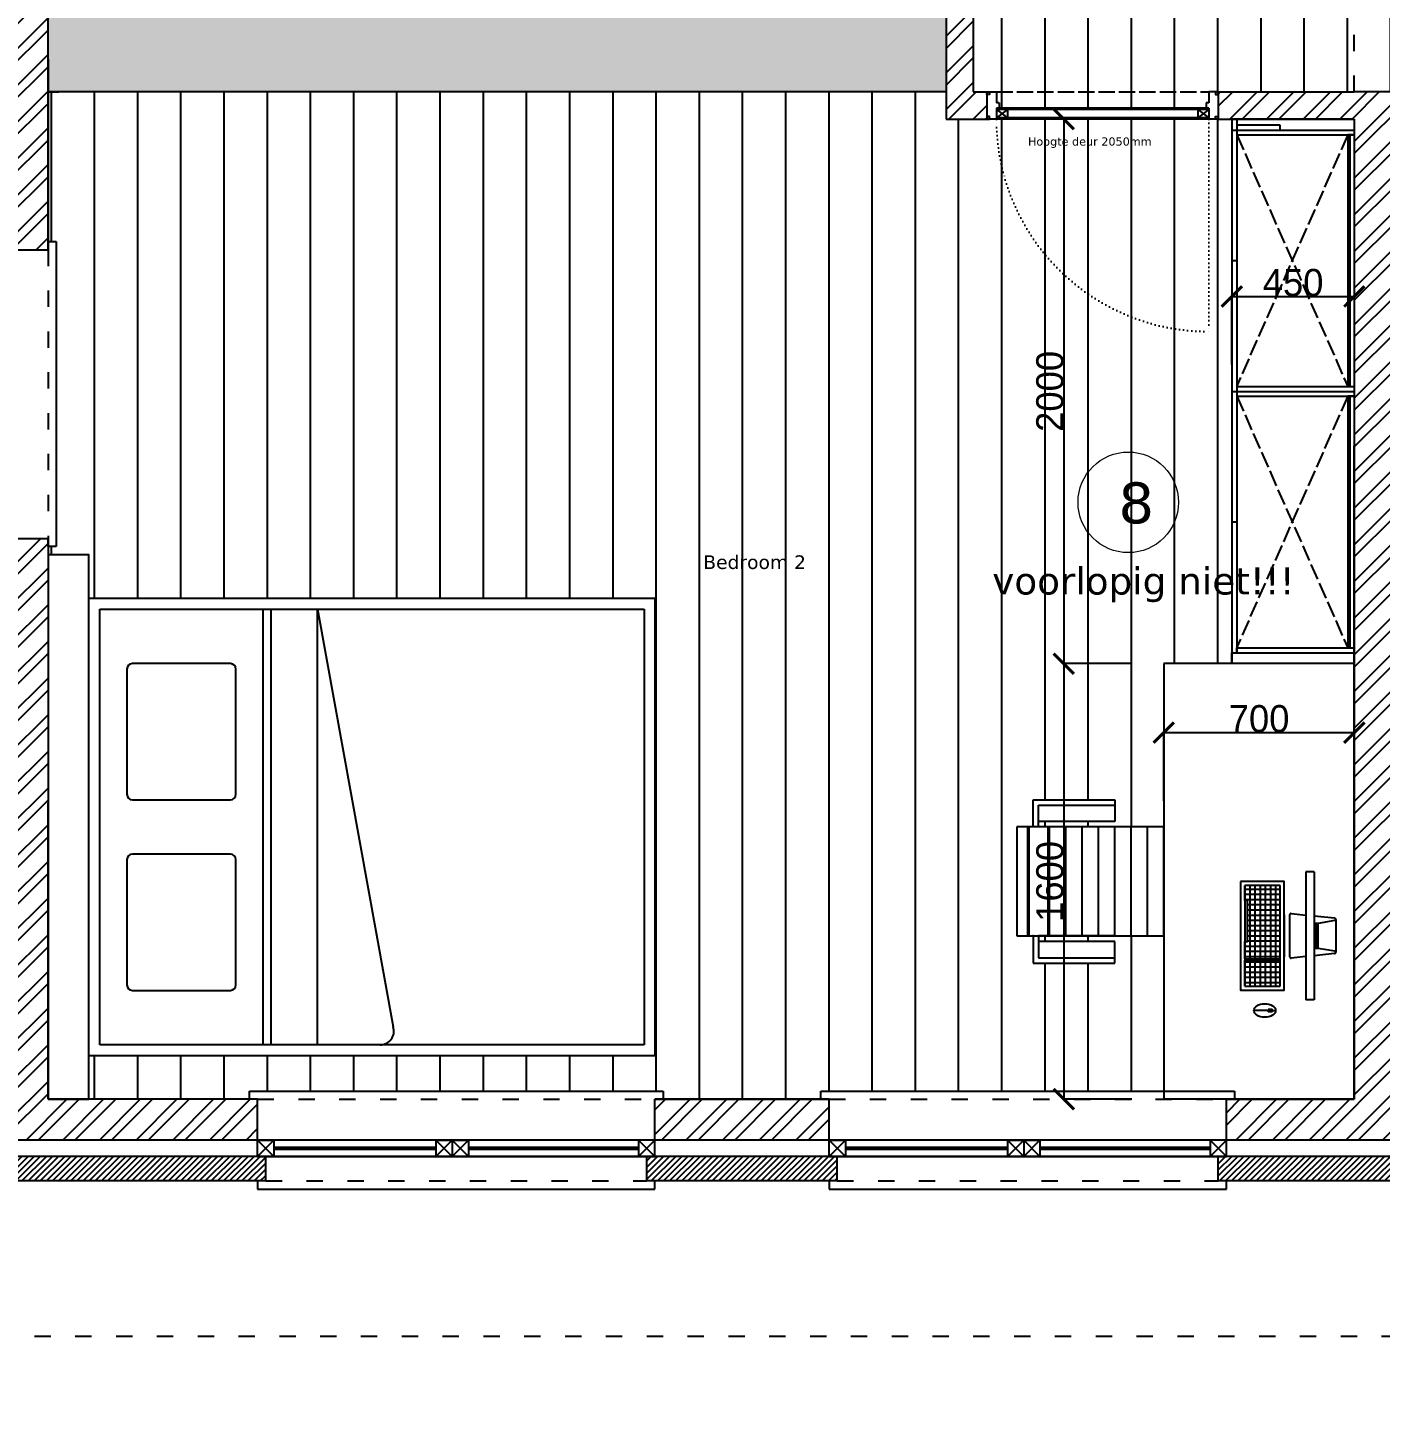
# Model space of a CAD drawing. Header units: millimetres. Extents: x -153917 to -31303, y -39726 to 31262.
# Drawn here: x -114705 to -109734, y -7904 to -2829 of the extents above; entities that cross this region are included whole.
import ezdxf

# ---------------------------------------------------------------- set-up
doc = ezdxf.new("R2010")
doc.units = ezdxf.units.MM
doc.header["$LTSCALE"] = 5
for name, pattern in [('ACAD_ISO02W100', [15, 12, -3]), ('ACAD_ISO03W100', [30, 12, -18]), ('ACAD_ISO07W100', [3, 0, -3])]:
    doc.linetypes.add(name, pattern=pattern)
for name, color, linetype in [('Bemating', 1, 'Continuous'), ('Deuren', 8, 'Continuous'), ('invulling meubel', 254, 'Continuous'), ('invulling muren', 252, 'Continuous'), ('Meubel', 8, 'Continuous'), ('Meubels', 8, 'Continuous'), ('muren', 7, 'Continuous'), ('ramen', 8, 'Continuous'), ('Tekst', 7, 'Continuous')]:
    doc.layers.add(name, color=color, linetype=linetype)
doc.layers.add('Nummering schrijnwerkerij', color=80, linetype='Continuous', lineweight=0)
doc.layers.add('verre', color=4, linetype='Continuous', lineweight=0)
doc.layers.add('parket', color=7, linetype='Continuous', true_color=0xe6d6b7)
doc.styles.add('Arial', font='txt.shx')
doc.styles.add('Geneva', font='')
doc.styles.get('Geneva').set_extended_font_data('Geneva')
doc.dimstyles.new('ISO-25', dxfattribs={"dimtxt": 100, "dimasz": 25, "dimexe": 1.25, "dimexo": 0.625, "dimtad": 1, "dimtxsty": 'Standard', "dimblk": 'ARCHTICK', "dimcen": 2.5, "dimse1": 1, "dimse2": 1, "dimadec": 0, "dimazin": 0, "dimtfac": 1, "dimtmove": 0, "dimatfit": 3, "dimfxl": 1, "dimarcsym": 0})
pattern_1 = [(0, (-20296.243, 29.459), (0, 19.05), []), (90, (-20296.243, 29.459), (-19.05, 1e-15), [])]

# ---------------------------------------------------------------- blocks, each defined once
blk = doc.blocks.new('_ArchTick')
at = {"color": 0, "linetype": 'ByBlock', "const_width": 0.15}
blk.add_lwpolyline([(-0.5, -0.5), (0.5, 0.5)], dxfattribs=at)
blk = doc.blocks.new('*D383')
at = {"layer": 'Bemating', "color": 0, "lineweight": -2, "transparency": 16777216}
for p, q in [((-114929.6, -10738.3), (-114929.6, -10989.5)), ((-97729.6, -10738.3), (-97729.6, -10989.5)), ((-114929.6, -10988.3), (-97729.6, -10988.3))]:
    blk.add_line(p, q, dxfattribs=at)
at = {"layer": 'Defpoints', "color": 0, "transparency": 16777216}
for p in [(-114929.6, 501.3), (-97729.6, -2778.7), (-97729.6, -10988.3)]:
    blk.add_point(p, dxfattribs=at)
at = {"layer": 'Bemating', "color": 0, "lineweight": -2, "transparency": 16777216, "xscale": 75, "yscale": 75, "zscale": 75, "rotation": 180}
blk.add_blockref('_ArchTick', (-114929.6, -10988.3), dxfattribs=at)
at = {"layer": 'Bemating', "color": 0, "lineweight": -2, "transparency": 16777216, "xscale": 75, "yscale": 75, "zscale": 75}
blk.add_blockref('_ArchTick', (-97729.6, -10988.3), dxfattribs=at)
at = {"layer": 'Bemating', "color": 0, "transparency": 16777216, "insert": (-106329.6, -10937.6), "char_height": 100, "attachment_point": 5, "style": 'Geneva'}
blk.add_mtext('17200', dxfattribs=at)
blk = doc.blocks.new('*D376')
at = {"layer": 'Bemating', "color": 0, "lineweight": -2, "transparency": 16777216}
for p, q in [((-114929.6, -10531), (-114929.6, -10782.3)), ((-108829.6, -10531), (-108829.6, -10782.3)), ((-114929.6, -10781), (-108829.6, -10781))]:
    blk.add_line(p, q, dxfattribs=at)
at = {"layer": 'Defpoints', "color": 0, "transparency": 16777216}
for p in [(-114929.6, -7064.7), (-108829.6, -7064.7), (-108829.6, -10781)]:
    blk.add_point(p, dxfattribs=at)
at = {"layer": 'Bemating', "color": 0, "lineweight": -2, "transparency": 16777216, "xscale": 75, "yscale": 75, "zscale": 75, "rotation": 180}
blk.add_blockref('_ArchTick', (-114929.6, -10781), dxfattribs=at)
at = {"layer": 'Bemating', "color": 0, "lineweight": -2, "transparency": 16777216, "xscale": 75, "yscale": 75, "zscale": 75}
blk.add_blockref('_ArchTick', (-108829.6, -10781), dxfattribs=at)
at = {"layer": 'Bemating', "color": 0, "transparency": 16777216, "insert": (-111879.6, -10730.4), "char_height": 100, "attachment_point": 5, "style": 'Geneva'}
blk.add_mtext('6100', dxfattribs=at)
blk = doc.blocks.new('*D387')
at = {"layer": 'Bemating', "color": 0, "lineweight": -2, "transparency": 16777216}
for p, q in [((-116032.7, -7064.7), (-116283.9, -7064.7)), ((-116282.7, -7064.7), (-116282.7, -9864.7)), ((-116032.7, -9864.7), (-116283.9, -9864.7))]:
    blk.add_line(p, q, dxfattribs=at)
at = {"layer": 'Defpoints', "color": 0, "transparency": 16777216}
for p in [(-114929.6, -7064.7), (-116282.7, -9864.7), (-103129.6, -9864.7)]:
    blk.add_point(p, dxfattribs=at)
at = {"layer": 'Bemating', "color": 0, "lineweight": -2, "transparency": 16777216, "xscale": 75, "yscale": 75, "zscale": 75}
for p, rotation in [((-116282.7, -7064.7), 90), ((-116282.7, -9864.7), 270)]:
    blk.add_blockref('_ArchTick', p, dxfattribs=dict(at, rotation=rotation))
at = {"layer": 'Bemating', "color": 0, "transparency": 16777216, "insert": (-116333.3, -8464.7), "char_height": 100, "attachment_point": 5, "rotation": 90, "style": 'Geneva'}
blk.add_mtext('2800', dxfattribs=at)
blk = doc.blocks.new('*D399')
at = {"layer": 'Bemating', "color": 0, "lineweight": -2, "transparency": 16777216}
for p, q in [((-114929.6, -10312.6), (-114929.6, -10563.8)), ((-113829.6, -10312.6), (-113829.6, -10563.8)), ((-114929.6, -10562.6), (-113829.6, -10562.6))]:
    blk.add_line(p, q, dxfattribs=at)
at = {"layer": 'Defpoints', "color": 0, "transparency": 16777216}
for p in [(-114929.6, -7064.7), (-113829.6, -7064.7), (-113829.6, -10562.6)]:
    blk.add_point(p, dxfattribs=at)
at = {"layer": 'Bemating', "color": 0, "lineweight": -2, "transparency": 16777216, "xscale": 75, "yscale": 75, "zscale": 75, "rotation": 180}
blk.add_blockref('_ArchTick', (-114929.6, -10562.6), dxfattribs=at)
at = {"layer": 'Bemating', "color": 0, "lineweight": -2, "transparency": 16777216, "xscale": 75, "yscale": 75, "zscale": 75}
blk.add_blockref('_ArchTick', (-113829.6, -10562.6), dxfattribs=at)
at = {"layer": 'Bemating', "color": 0, "transparency": 16777216, "insert": (-114379.6, -10511.9), "char_height": 100, "attachment_point": 5, "style": 'Geneva'}
blk.add_mtext('1100', dxfattribs=at)
blk = doc.blocks.new('*D400')
at = {"layer": 'Bemating', "color": 0, "lineweight": -2, "transparency": 16777216}
for p, q in [((-113829.6, -10312.6), (-113829.6, -10563.8)), ((-112429.6, -10312.6), (-112429.6, -10563.8)), ((-113829.6, -10562.6), (-112429.6, -10562.6))]:
    blk.add_line(p, q, dxfattribs=at)
at = {"layer": 'Defpoints', "color": 0, "transparency": 16777216}
for p in [(-113829.6, -7064.7), (-112429.6, -7064.7), (-112429.6, -10562.6)]:
    blk.add_point(p, dxfattribs=at)
at = {"layer": 'Bemating', "color": 0, "lineweight": -2, "transparency": 16777216, "xscale": 75, "yscale": 75, "zscale": 75, "rotation": 180}
blk.add_blockref('_ArchTick', (-113829.6, -10562.6), dxfattribs=at)
at = {"layer": 'Bemating', "color": 0, "lineweight": -2, "transparency": 16777216, "xscale": 75, "yscale": 75, "zscale": 75}
blk.add_blockref('_ArchTick', (-112429.6, -10562.6), dxfattribs=at)
at = {"layer": 'Bemating', "color": 0, "transparency": 16777216, "insert": (-113129.6, -10511.9), "char_height": 100, "attachment_point": 5, "style": 'Geneva'}
blk.add_mtext('1400', dxfattribs=at)
blk = doc.blocks.new('*D401')
at = {"layer": 'Bemating', "color": 0, "lineweight": -2, "transparency": 16777216}
for p, q in [((-112429.6, -10312.6), (-112429.6, -10563.8)), ((-111729.6, -10312.6), (-111729.6, -10563.8)), ((-112429.6, -10562.6), (-111729.6, -10562.6))]:
    blk.add_line(p, q, dxfattribs=at)
at = {"layer": 'Defpoints', "color": 0, "transparency": 16777216}
for p in [(-112429.6, -7064.7), (-111729.6, -7064.7), (-111729.6, -10562.6)]:
    blk.add_point(p, dxfattribs=at)
at = {"layer": 'Bemating', "color": 0, "lineweight": -2, "transparency": 16777216, "xscale": 75, "yscale": 75, "zscale": 75, "rotation": 180}
blk.add_blockref('_ArchTick', (-112429.6, -10562.6), dxfattribs=at)
at = {"layer": 'Bemating', "color": 0, "lineweight": -2, "transparency": 16777216, "xscale": 75, "yscale": 75, "zscale": 75}
blk.add_blockref('_ArchTick', (-111729.6, -10562.6), dxfattribs=at)
at = {"layer": 'Bemating', "color": 0, "transparency": 16777216, "insert": (-112079.6, -10511.9), "char_height": 100, "attachment_point": 5, "style": 'Geneva'}
blk.add_mtext('700', dxfattribs=at)
blk = doc.blocks.new('*D389')
at = {"layer": 'Bemating', "color": 0, "lineweight": -2, "transparency": 16777216}
for p, q in [((-111729.6, -10312.6), (-111729.6, -10563.8)), ((-110329.6, -10312.6), (-110329.6, -10563.8)), ((-111729.6, -10562.6), (-110329.6, -10562.6))]:
    blk.add_line(p, q, dxfattribs=at)
at = {"layer": 'Defpoints', "color": 0, "transparency": 16777216}
for p in [(-111729.6, -7064.7), (-110329.6, -7064.7), (-110329.6, -10562.6)]:
    blk.add_point(p, dxfattribs=at)
at = {"layer": 'Bemating', "color": 0, "lineweight": -2, "transparency": 16777216, "xscale": 75, "yscale": 75, "zscale": 75, "rotation": 180}
blk.add_blockref('_ArchTick', (-111729.6, -10562.6), dxfattribs=at)
at = {"layer": 'Bemating', "color": 0, "lineweight": -2, "transparency": 16777216, "xscale": 75, "yscale": 75, "zscale": 75}
blk.add_blockref('_ArchTick', (-110329.6, -10562.6), dxfattribs=at)
at = {"layer": 'Bemating', "color": 0, "transparency": 16777216, "insert": (-111029.6, -10511.9), "char_height": 100, "attachment_point": 5, "style": 'Geneva'}
blk.add_mtext('1400', dxfattribs=at)
blk = doc.blocks.new('*D390')
at = {"layer": 'Bemating', "color": 0, "lineweight": -2, "transparency": 16777216}
for p, q in [((-110329.6, -10312.6), (-110329.6, -10563.8)), ((-108829.6, -10312.6), (-108829.6, -10563.8)), ((-110329.6, -10562.6), (-108829.6, -10562.6))]:
    blk.add_line(p, q, dxfattribs=at)
at = {"layer": 'Defpoints', "color": 0, "transparency": 16777216}
for p in [(-110329.6, -7064.7), (-108829.6, -7064.7), (-108829.6, -10562.6)]:
    blk.add_point(p, dxfattribs=at)
at = {"layer": 'Bemating', "color": 0, "lineweight": -2, "transparency": 16777216, "xscale": 75, "yscale": 75, "zscale": 75, "rotation": 180}
blk.add_blockref('_ArchTick', (-110329.6, -10562.6), dxfattribs=at)
at = {"layer": 'Bemating', "color": 0, "lineweight": -2, "transparency": 16777216, "xscale": 75, "yscale": 75, "zscale": 75}
blk.add_blockref('_ArchTick', (-108829.6, -10562.6), dxfattribs=at)
at = {"layer": 'Bemating', "color": 0, "transparency": 16777216, "insert": (-109579.6, -10511.9), "char_height": 100, "attachment_point": 5, "style": 'Geneva'}
blk.add_mtext('1500', dxfattribs=at)
blk = doc.blocks.new('*D379')
at = {"layer": 'Bemating', "color": 0, "lineweight": -2, "transparency": 16777216}
for p, q in [((-115797.4, -7064.7), (-116048.7, -7064.7)), ((-116047.4, -7064.7), (-116047.4, -7764.7)), ((-115797.4, -7764.7), (-116048.7, -7764.7))]:
    blk.add_line(p, q, dxfattribs=at)
at = {"layer": 'Defpoints', "color": 0, "transparency": 16777216}
for p in [(-114929.6, -7064.7), (-116047.4, -7764.7), (-108829.6, -7764.7)]:
    blk.add_point(p, dxfattribs=at)
at = {"layer": 'Bemating', "color": 0, "lineweight": -2, "transparency": 16777216, "xscale": 75, "yscale": 75, "zscale": 75}
for p, rotation in [((-116047.4, -7064.7), 90), ((-116047.4, -7764.7), 270)]:
    blk.add_blockref('_ArchTick', p, dxfattribs=dict(at, rotation=rotation))
at = {"layer": 'Bemating', "color": 0, "transparency": 16777216, "insert": (-116098.1, -7414.7), "char_height": 100, "attachment_point": 5, "rotation": 90, "style": 'Geneva'}
blk.add_mtext('700', dxfattribs=at)
blk = doc.blocks.new('*D409')
at = {"layer": 'Bemating', "color": 0, "lineweight": -2, "transparency": 16777216}
for p, q in [((-115797.4, -7764.7), (-116048.7, -7764.7)), ((-116047.4, -7764.7), (-116047.4, -9164.7)), ((-115797.4, -9164.7), (-116048.7, -9164.7))]:
    blk.add_line(p, q, dxfattribs=at)
at = {"layer": 'Defpoints', "color": 0, "transparency": 16777216}
for p in [(-108829.6, -7764.7), (-116047.4, -9164.7), (-108829.6, -9164.7)]:
    blk.add_point(p, dxfattribs=at)
at = {"layer": 'Bemating', "color": 0, "lineweight": -2, "transparency": 16777216, "xscale": 75, "yscale": 75, "zscale": 75}
for p, rotation in [((-116047.4, -7764.7), 90), ((-116047.4, -9164.7), 270)]:
    blk.add_blockref('_ArchTick', p, dxfattribs=dict(at, rotation=rotation))
at = {"layer": 'Bemating', "color": 0, "transparency": 16777216, "insert": (-116098.1, -8464.7), "char_height": 100, "attachment_point": 5, "rotation": 90, "style": 'Geneva'}
blk.add_mtext('1400', dxfattribs=at)
blk = doc.blocks.new('bbureaustoel1')
at = {"layer": 'Meubels'}
for p, q in [((-400, 540), (-400, 0)), ((0, 540), (-400, 540)), ((0, 0), (0, 540)), ((-500, 480), (-500, 180)), ((-400, 480), (-500, 480)), ((-400, 460), (-480, 460)), ((-480, 460), (-480, 180)), ((-420, 180), (-420, 460)), ((-400, 500), (0, 500)), ((-400, 495), (0, 495)), ((-400, 180), (-400, 460)), ((0, 180), (0, 480)), ((0, 480), (100, 480)), ((0, 460), (80, 460)), ((20, 180), (20, 460)), ((80, 460), (80, 180)), ((100, 480), (100, 180)), ((-400, 425), (0, 425)), ((-400, 420), (0, 420)), ((-400, 360), (0, 360)), ((-400, 300), (0, 300)), ((-400, 240), (0, 240)), ((-500, 180), (-420, 180)), ((-400, 180), (0, 180)), ((100, 180), (20, 180)), ((-400, 120), (0, 120)), ((-400, 60), (0, 60)), ((-400, 0), (0, 0))]:
    blk.add_line(p, q, dxfattribs=at)
for p in [(-400, 480), (-400, 420), (-400, 360), (-400, 300), (-400, 240), (-400, 180), (-400, 120), (-400, 60), (-400, 0)]:
    blk.add_point(p, dxfattribs=at)
blk = doc.blocks.new('bureaustoel')
at = {"layer": 'Meubels'}
blk.add_blockref('bbureaustoel1', (200, -540), dxfattribs=at)
blk = doc.blocks.new('computer bovenaanzicht')
at = {"layer": 'Meubel'}
h = blk.add_hatch(dxfattribs=at)
h.set_pattern_fill('NET', color=256, scale=6, style=0)
h.set_pattern_definition(pattern_1)
h.paths.add_polyline_path([(20.6, 25), (20.6, 15), (85, 15), (85, 145), (-185, 145), (-185, 15), (-129.4, 15), (-129.4, 25)])
h = blk.add_hatch(dxfattribs=at)
h.set_pattern_fill('NET', color=256, scale=6, style=0)
h.set_pattern_definition(pattern_1)
h.paths.add_polyline_path([(185, 145), (90, 145), (90, 15), (185, 15)])
for p, q in [((-73.2, 270), (-65.5, 345.3)), ((-60.5, 349.8), (60.5, 349.8)), ((-55.7, 346.3), (-45, 285)), ((45, 285), (55.7, 346.3)), ((65.5, 345.3), (73.2, 270)), ((-235, 270), (235, 270)), ((-235, 270), (-235, 240)), ((-45, 277.5), (45, 277.5)), ((235, 270), (235, 240)), ((-235, 240), (235, 240)), ((-81.9, 185.5), (-76.3, 240)), ((76.3, 240), (81.9, 185.5)), ((-77, 180), (77, 180)), ((-77, 160), (77, 160)), ((185, 145), (-185, 145)), ((-185, 145), (-185, 15)), ((85, 15), (85, 145)), ((90, 15), (90, 145)), ((185, 15), (185, 145)), ((274.4, 116), (274.4, 128.5)), ((274.4, 101), (274.4, 48.5)), ((-185, 15), (185, 15))]:
    blk.add_line(p, q, dxfattribs=at)
for points in [[(-45, 270), (45, 270), (45, 285), (-45, 285)], [(-200, 0), (200, 0), (200, 160), (-200, 160)], [(270.9, 101), (277.9, 101), (277.9, 116), (270.9, 116)], [(271.9, 102), (276.9, 102), (276.9, 115), (271.9, 115)], [(-129.4, 15), (20.6, 15), (20.6, 25), (-129.4, 25)]]:
    blk.add_lwpolyline(points, close=True, dxfattribs=at)
for centre, start, end in [((-60.5, 344.8), 17.1027, 174.1226), ((60.5, 344.8), 5.8774, 162.8973), ((-77, 185), 174.1226, 270), ((77, 185), 270, 5.8774)]:
    blk.add_arc(centre, 5, start, end, dxfattribs=at)
blk.add_ellipse((274.4, 88.5), major_axis=(0, 40), ratio=0.625, dxfattribs=at)
blk = doc.blocks.new('*D596')
at = {"layer": 'Bemating', "color": 0, "lineweight": -2, "transparency": 16777216}
for p, q in [((-110647.2, -3164.7), (-110898.4, -3164.7)), ((-110897.2, -3164.7), (-110897.2, -5164.7)), ((-110647.2, -5164.7), (-110898.4, -5164.7))]:
    blk.add_line(p, q, dxfattribs=at)
at = {"layer": 'Defpoints', "color": 0, "transparency": 16777216}
for p in [(-110279.6, -3164.7), (-110897.2, -5164.7), (-110279.6, -5164.7)]:
    blk.add_point(p, dxfattribs=at)
at = {"layer": 'Bemating', "color": 0, "lineweight": -2, "transparency": 16777216, "xscale": 75, "yscale": 75, "zscale": 75}
for p, rotation in [((-110897.2, -3164.7), 90), ((-110897.2, -5164.7), 270)]:
    blk.add_blockref('_ArchTick', p, dxfattribs=dict(at, rotation=rotation))
at = {"layer": 'Bemating', "color": 0, "transparency": 16777216, "insert": (-110947.8, -4164.7), "char_height": 100, "attachment_point": 5, "rotation": 90, "style": 'Geneva'}
blk.add_mtext('2000', dxfattribs=at)
blk = doc.blocks.new('*D597')
at = {"layer": 'Bemating', "color": 0, "lineweight": -2, "transparency": 16777216}
for p, q in [((-110647.2, -5164.7), (-110898.4, -5164.7)), ((-110897.2, -5164.7), (-110897.2, -6764.7)), ((-110647.2, -6764.7), (-110898.4, -6764.7))]:
    blk.add_line(p, q, dxfattribs=at)
at = {"layer": 'Defpoints', "color": 0, "transparency": 16777216}
for p in [(-110279.6, -5164.7), (-110897.2, -6764.7), (-109829.6, -6764.7)]:
    blk.add_point(p, dxfattribs=at)
at = {"layer": 'Bemating', "color": 0, "lineweight": -2, "transparency": 16777216, "xscale": 75, "yscale": 75, "zscale": 75}
for p, rotation in [((-110897.2, -5164.7), 90), ((-110897.2, -6764.7), 270)]:
    blk.add_blockref('_ArchTick', p, dxfattribs=dict(at, rotation=rotation))
at = {"layer": 'Bemating', "color": 0, "transparency": 16777216, "insert": (-110947.8, -5964.7), "char_height": 100, "attachment_point": 5, "rotation": 90, "style": 'Geneva'}
blk.add_mtext('1600', dxfattribs=at)
blk = doc.blocks.new('*D598')
at = {"layer": 'Bemating', "color": 0, "lineweight": -2, "transparency": 16777216}
for p, q in [((-110529.6, -5668.2), (-110529.6, -5417)), ((-110529.6, -5418.2), (-109829.6, -5418.2)), ((-109829.6, -5668.2), (-109829.6, -5417))]:
    blk.add_line(p, q, dxfattribs=at)
at = {"layer": 'Defpoints', "color": 0, "transparency": 16777216}
for p in [(-109829.6, -5418.2), (-110529.6, -6764.7), (-109829.6, -6764.7)]:
    blk.add_point(p, dxfattribs=at)
at = {"layer": 'Bemating', "color": 0, "lineweight": -2, "transparency": 16777216, "xscale": 75, "yscale": 75, "zscale": 75, "rotation": 180}
blk.add_blockref('_ArchTick', (-110529.6, -5418.2), dxfattribs=at)
at = {"layer": 'Bemating', "color": 0, "lineweight": -2, "transparency": 16777216, "xscale": 75, "yscale": 75, "zscale": 75}
blk.add_blockref('_ArchTick', (-109829.6, -5418.2), dxfattribs=at)
at = {"layer": 'Bemating', "color": 0, "transparency": 16777216, "insert": (-110179.6, -5367.6), "char_height": 100, "attachment_point": 5, "style": 'Geneva'}
blk.add_mtext('700', dxfattribs=at)
blk = doc.blocks.new('*D599')
at = {"layer": 'Bemating', "color": 0, "lineweight": -2, "transparency": 16777216}
for p, q in [((-110279.6, -4066.2), (-110279.6, -3815)), ((-110279.6, -3816.2), (-109829.6, -3816.2)), ((-109829.6, -4066.2), (-109829.6, -3815))]:
    blk.add_line(p, q, dxfattribs=at)
at = {"layer": 'Defpoints', "color": 0, "transparency": 16777216}
for p in [(-109829.6, -3816.2), (-110279.6, -4164.7), (-109829.6, -4164.7)]:
    blk.add_point(p, dxfattribs=at)
at = {"layer": 'Bemating', "color": 0, "lineweight": -2, "transparency": 16777216, "xscale": 75, "yscale": 75, "zscale": 75, "rotation": 180}
blk.add_blockref('_ArchTick', (-110279.6, -3816.2), dxfattribs=at)
at = {"layer": 'Bemating', "color": 0, "lineweight": -2, "transparency": 16777216, "xscale": 75, "yscale": 75, "zscale": 75}
blk.add_blockref('_ArchTick', (-109829.6, -3816.2), dxfattribs=at)
at = {"layer": 'Bemating', "color": 0, "transparency": 16777216, "insert": (-110054.6, -3765.6), "char_height": 100, "attachment_point": 5, "style": 'Geneva'}
blk.add_mtext('450', dxfattribs=at)

msp = doc.modelspace()

# ---------------------------------------------------------------- hatches: boundary and pattern name
at = {"layer": 'invulling meubel', "transparency": 33554470}
h = msp.add_hatch(color=2, dxfattribs=at)
h.dxf.hatch_style = 1
h.paths.add_polyline_path([(-111329.643, -1764.685), (-114629.643, -1764.685), (-114629.643, -2364.685), (-111329.643, -2364.685)])
h.paths.add_polyline_path([(-111329.643, -2464.685), (-114629.643, -2464.685), (-114629.643, -3064.685), (-114589.643, -3064.685), (-111329.643, -3064.685)])
at = {"layer": 'invulling muren'}
h = msp.add_hatch(dxfattribs=at)
h.set_pattern_fill('ANSI31', color=256, scale=5)
h.set_pattern_definition([(45, (1e-10, -23136.502), (-11.2253202, 11.2253202), [])])
h.paths.add_polyline_path([(-103539.643, 4172.815), (-103629.643, 4172.815), (-103629.643, 1935.315), (-104419.643, 1935.315), (-104419.643, 1845.315), (-104389.643, 1845.315), (-103539.643, 1845.315)])
h.paths.add_polyline_path([(-105819.643, 1845.315), (-105819.643, 1935.315), (-105849.643, 1935.315), (-107319.643, 1935.315), (-107319.643, 1845.315), (-107289.643, 1845.315)])
h.paths.add_polyline_path([(-108719.643, 1845.315), (-108719.643, 1935.315), (-108749.643, 1935.315), (-111529.643, 1935.315), (-111529.643, 1845.315)])
h.paths.add_polyline_path([(-114929.643, 1935.315), (-114929.643, 651.315), (-114929.643, 501.315), (-114929.643, -464.685), (-114839.643, -464.685), (-114839.643, -434.685), (-114839.643, 651.315), (-114839.643, 1845.315), (-112929.643, 1845.315), (-112929.643, 1935.315), (-112959.643, 1935.315)])
h.paths.add_polyline_path([(-114839.643, -1464.685), (-114929.643, -1464.685), (-114929.643, -3674.685), (-114839.643, -3674.685), (-114839.643, -3644.685)])
h.paths.add_polyline_path([(-114929.643, -7064.685), (-113829.643, -7064.685), (-113829.643, -6974.685), (-113859.643, -6974.685), (-114839.643, -6974.685), (-114839.643, -4674.685), (-114929.643, -4674.685)])
h.paths.add_polyline_path([(-112429.643, -6974.685), (-112429.643, -7064.685), (-112399.643, -7064.685), (-111729.643, -7064.685), (-111729.643, -6974.685)])
h.paths.add_polyline_path([(-108829.643, -7764.685), (-108739.643, -7764.685), (-108739.643, -7734.685), (-108739.643, -6974.685), (-110329.643, -6974.685), (-110329.643, -7064.685), (-108829.643, -7064.685)])
h.paths.add_polyline_path([(-108739.643, -9774.685), (-108739.643, -9164.685), (-108829.643, -9164.685), (-108829.643, -9194.685), (-108829.643, -9864.685), (-108029.643, -9864.685), (-108029.643, -9774.685), (-108059.643, -9774.685)])
h.paths.add_polyline_path([(-104529.643, -9864.685), (-104529.643, -9774.685), (-104559.643, -9774.685), (-106629.643, -9774.685), (-106629.643, -9864.685), (-106599.643, -9864.685)])
h.paths.add_polyline_path([(-101929.643, -9864.685), (-101929.643, -9164.685), (-102019.643, -9164.685), (-102019.643, -9194.685), (-102019.643, -9774.685), (-103129.643, -9774.685), (-103129.643, -9864.685)])
h.paths.add_polyline_path([(-101929.643, -6474.685), (-102019.643, -6474.685), (-102019.643, -7764.685), (-101929.643, -7764.685), (-101929.643, -7734.685)])
h.paths.add_polyline_path([(-97729.643, 4172.815), (-97819.643, 4172.815), (-97819.643, -764.685), (-97729.643, -764.685), (-97729.643, 651.315)])
h.paths.add_polyline_path([(-97819.643, -5602.185), (-97729.643, -5602.185), (-97729.643, -5464.685), (-97729.643, -2928.685), (-97729.643, -1764.685), (-97819.643, -1764.685), (-97819.643, -1794.685)])
h = msp.add_hatch(dxfattribs=at)
h.set_pattern_fill('ANSI32', color=256, scale=10)
h.set_pattern_definition([(45, (1e-10, -23136.5), (-67.35192, 67.35192), []), (45, (44.9, -23136.5), (-67.35192, 67.35192), [])])
h.paths.add_polyline_path([(-112959.643, 1785.315), (-114629.643, 1785.315), (-114779.643, 1785.315), (-114779.643, 651.315), (-114779.643, -434.685), (-114629.643, -434.685), (-114629.643, -404.685), (-114629.643, 651.315), (-114629.643, 1635.315), (-112959.643, 1635.315)])
h.paths.add_polyline_path([(-111229.643, -1764.685), (-111179.643, -1764.685), (-111179.643, -1754.685), (-111179.643, -1664.685), (-111329.643, -1664.685), (-111329.643, -2364.685), (-114629.643, -2364.685), (-114629.643, -1524.685), (-114629.643, -1494.685), (-114779.643, -1494.685), (-114779.643, -3644.685), (-114629.643, -3644.685), (-114629.643, -2464.685), (-111329.643, -2464.685), (-111329.643, -3064.685), (-111329.643, -3164.685), (-111179.643, -3164.685), (-111179.643, -3154.685), (-111179.643, -3064.685), (-111229.643, -3064.685), (-111229.643, -2464.685)])
h.paths.add_polyline_path([(-113859.643, -6764.685), (-113889.643, -6764.685), (-114629.643, -6764.685), (-114629.643, -5676.685), (-114629.643, -4704.685), (-114779.643, -4704.685), (-114779.643, -6914.685), (-113859.643, -6914.685)])
h.paths.add_polyline_path([(-111759.643, -6764.685), (-112399.643, -6764.685), (-112399.643, -6914.685), (-111759.643, -6914.685)])
h.paths.add_polyline_path([(-108529.643, -6764.685), (-108529.643, -5634.685), (-108679.643, -5634.685), (-108679.643, -5644.685), (-108679.643, -5734.685), (-108629.643, -5734.685), (-108629.643, -6764.685), (-109679.643, -6764.685), (-109679.643, -5734.685), (-109479.643, -5734.685), (-109479.643, -5724.685), (-109479.643, -5634.685), (-109679.643, -5634.685), (-109679.643, -3214.685), (-106779.643, -3214.685), (-106179.643, -3214.685), (-106179.643, -3204.685), (-106179.643, -3064.685), (-109829.643, -3064.685), (-110329.643, -3064.685), (-110329.643, -3074.685), (-110329.643, -3164.685), (-109829.643, -3164.685), (-109829.643, -6764.685), (-110299.643, -6764.685), (-110299.643, -6914.685), (-108679.643, -6914.685), (-108679.643, -7734.685), (-108529.643, -7734.685), (-108529.643, -7704.685)])
h.paths.add_polyline_path([(-106999.643, -714.685), (-106949.643, -714.685), (-106949.643, -1214.685), (-106999.643, -1214.685), (-106999.643, -1664.685), (-107049.643, -1664.685), (-107049.643, -1674.685), (-107049.643, -1764.685), (-105179.643, -1764.685), (-105179.643, -1989.685), (-105169.643, -1989.685), (-105079.643, -1989.685), (-105079.643, -1664.685), (-106899.643, -1664.685), (-106899.643, 1635.315), (-105849.643, 1635.315), (-105849.643, 1785.315), (-107289.643, 1785.315), (-107289.643, 1635.315), (-107259.643, 1635.315), (-106999.643, 1635.315)])
at = {"layer": 'parket'}
h = msp.add_hatch(dxfattribs=at)
h.set_pattern_fill('LINE', color=256, scale=50, angle=90)
h.paths.add_polyline_path([(-109829.643, -1764.685), (-110329.643, -1764.685), (-110339.643, -1764.685), (-110364.643, -1764.685), (-111144.643, -1764.685), (-111179.643, -1764.685), (-111229.643, -1764.685), (-111229.643, -2464.685), (-111229.643, -3064.685), (-111179.643, -3064.685), (-111169.643, -3064.685), (-111144.643, -3064.685), (-110364.643, -3064.685), (-110329.643, -3064.685), (-109829.643, -3064.685)])
h.paths.add_polyline_path([(-109679.643, -1764.685), (-109829.643, -1764.685), (-109829.643, -3064.685), (-109679.643, -3064.685)])
h.paths.add_polyline_path([(-109144.643, -1764.685), (-109179.643, -1764.685), (-109679.643, -1764.685), (-109679.643, -3064.685), (-106179.643, -3064.685), (-106169.643, -3064.685), (-106144.643, -3064.685), (-106144.643, -3154.685), (-106134.643, -3154.685), (-106134.643, -3174.685), (-105324.643, -3174.685), (-105324.643, -3154.685), (-105314.643, -3154.685), (-105314.643, -3064.685), (-105279.643, -3064.685), (-105179.643, -3064.685), (-105179.643, -2839.685), (-105179.643, -2829.685), (-105179.643, -2804.685), (-105179.643, -2024.685), (-105179.643, -1989.685), (-105179.643, -1764.685), (-107049.643, -1764.685), (-107059.643, -1764.685), (-107084.643, -1764.685), (-107864.643, -1764.685), (-107899.643, -1764.685), (-108379.643, -1764.685), (-108389.643, -1764.685), (-108414.643, -1764.685, -0.41421356), (-109144.643, -2494.685)])
h.paths.add_polyline_path([(-108414.643, -1764.685), (-109144.643, -1764.685), (-109144.643, -2494.685, 0.41421356)], flags=17)
h.paths.add_polyline_path([(-105119.643, -2034.685), (-105139.643, -2034.685), (-105139.643, -2024.685), (-105179.643, -2024.685), (-105179.643, -2804.685), (-105139.643, -2804.685), (-105139.643, -2794.685), (-105119.643, -2794.685)])
h.paths.add_polyline_path([(-110374.643, -1704.685), (-111134.643, -1704.685), (-111134.643, -1724.685), (-111144.643, -1724.685), (-111144.643, -1764.685), (-110364.643, -1764.685), (-110364.643, -1724.685), (-110374.643, -1724.685)])
h.paths.add_polyline_path([(-110364.643, -3064.685), (-111144.643, -3064.685), (-111144.643, -3104.685), (-111134.643, -3104.685), (-111134.643, -3124.685), (-110374.643, -3124.685), (-110374.643, -3104.685), (-110364.643, -3104.685)])
h = msp.add_hatch(dxfattribs=at)
h.set_pattern_fill('LINE', color=256, scale=50, angle=90)
h.paths.add_polyline_path([(-110279.643, -3164.685), (-110329.643, -3164.685), (-110339.643, -3164.685), (-110364.643, -3164.685), (-110364.643, -3944.685, -0.41421356), (-111144.643, -3164.685), (-111179.643, -3164.685), (-111329.643, -3164.685), (-111329.643, -3064.685), (-114629.643, -3064.685), (-114629.643, -3614.685), (-114599.643, -3614.685), (-114599.643, -4704.685), (-114599.643, -4734.685), (-114629.643, -4734.685), (-114629.643, -4764.685), (-114479.643, -4764.685), (-114479.643, -4924.685), (-112399.643, -4924.685), (-112399.643, -6604.685), (-114479.643, -6604.685), (-114479.643, -6764.685), (-113889.643, -6764.685), (-113889.643, -6734.685), (-112369.643, -6734.685), (-112369.643, -6764.685), (-111789.643, -6764.685), (-111789.643, -6734.685), (-110529.643, -6734.685), (-110529.643, -6164.685), (-110989.643, -6164.685), (-110989.643, -6184.685), (-110709.643, -6184.685), (-110709.643, -6264.685), (-111009.643, -6264.685), (-111009.643, -6164.685), (-111069.643, -6164.685), (-111069.643, -5764.685), (-111009.643, -5764.685), (-111009.643, -5664.685), (-110709.643, -5664.685), (-110709.643, -5744.685), (-110989.643, -5744.685), (-110989.643, -5764.685), (-110709.643, -5764.685), (-110529.643, -5764.685), (-110529.643, -5164.685), (-110279.643, -5164.685), (-110279.643, -5124.685)])
h.paths.add_polyline_path([(-110364.643, -3164.685), (-111144.643, -3164.685, 0.41421356), (-110364.643, -3944.685)], flags=17)

# ---------------------------------------------------------------- linework, layer by layer
at = {"layer": 'Deuren'}
for p, q in [((-111179.643, -3064.685), (-111179.643, -3164.685)), ((-111179.643, -3064.685), (-111144.643, -3064.685)), ((-111144.643, -3064.685), (-111144.643, -3104.685)), ((-110364.643, -3064.685), (-110364.643, -3104.685)), ((-110329.643, -3064.685), (-110364.643, -3064.685)), ((-110329.643, -3064.685), (-110329.643, -3164.685)), ((-111134.643, -3104.685), (-111144.643, -3104.685)), ((-110364.643, -3124.685), (-111144.643, -3124.685)), ((-111144.643, -3124.685), (-111144.643, -3164.685)), ((-110364.643, -3129.685), (-111144.643, -3129.685)), ((-111104.643, -3129.685), (-111144.643, -3159.685)), ((-111144.643, -3129.685), (-111104.643, -3159.685)), ((-111134.643, -3104.685), (-111134.643, -3124.685)), ((-111104.643, -3129.685), (-111104.643, -3159.685)), ((-110404.643, -3129.685), (-110404.643, -3159.685)), ((-110364.643, -3129.685), (-110404.643, -3159.685)), ((-110404.643, -3129.685), (-110364.643, -3159.685)), ((-110374.643, -3104.685), (-110374.643, -3124.685)), ((-110364.643, -3104.685), (-110374.643, -3104.685)), ((-110364.643, -3124.685), (-110364.643, -3164.685)), ((-111144.643, -3164.685), (-111179.643, -3164.685)), ((-110364.643, -3159.685), (-111144.643, -3159.685)), ((-110364.643, -3164.685), (-111144.643, -3164.685)), ((-110329.643, -3164.685), (-110364.643, -3164.685))]:
    msp.add_line(p, q, dxfattribs=at)
at = {"layer": 'Deuren', "linetype": 'ACAD_ISO02W100'}
msp.add_line((-111144.643, -3064.685), (-110364.643, -3064.685), dxfattribs=at)
at = {"layer": 'Deuren', "linetype": 'ACAD_ISO07W100'}
msp.add_line((-110364.643, -3164.685), (-110364.643, -3944.685), dxfattribs=at)
at = {"layer": 'Deuren'}
for points in [[(-111179.643, -3064.685), (-111169.643, -3064.685), (-111169.643, -3074.685), (-111179.643, -3074.685)], [(-110329.643, -3064.685), (-110339.643, -3064.685), (-110339.643, -3074.685), (-110329.643, -3074.685)], [(-111179.643, -3164.685), (-111169.643, -3164.685), (-111169.643, -3154.685), (-111179.643, -3154.685)], [(-110329.643, -3164.685), (-110339.643, -3164.685), (-110339.643, -3154.685), (-110329.643, -3154.685)]]:
    msp.add_lwpolyline(points, close=True, dxfattribs=at)
at = {"layer": 'Deuren', "linetype": 'ACAD_ISO07W100'}
msp.add_arc((-110364.643, -3164.685), 780, 180, 270, dxfattribs=at)
at = {"layer": 'Meubel'}
for p, q in [((-111329.643, -2464.685), (-111329.643, -3064.685)), ((-111329.643, -3064.685), (-114629.643, -3064.685)), ((-114629.643, -3064.685), (-114589.643, -3064.685)), ((-109829.643, -3164.685), (-110279.643, -3164.685)), ((-110279.643, -3164.685), (-110279.643, -5164.685)), ((-110279.643, -3164.685), (-110279.643, -3204.685)), ((-110279.643, -3164.685), (-110261.643, -3164.685)), ((-110261.643, -3164.685), (-110261.643, -5124.685)), ((-110101.643, -3186.685), (-110261.643, -3186.685)), ((-110101.643, -3204.685), (-110101.643, -3186.685)), ((-110279.643, -3204.685), (-109829.643, -3204.685)), ((-110261.643, -3204.685), (-110101.643, -3204.685)), ((-110261.643, -3222.685), (-109829.643, -3222.685)), ((-109829.643, -3222.685), (-109853.643, -3222.685)), ((-109853.643, -3222.685), (-109853.643, -4146.685)), ((-109845.643, -3222.685), (-109845.643, -4146.685)), ((-110261.643, -3684.685), (-110279.643, -3684.685)), ((-110261.643, -4146.685), (-109829.643, -4146.685)), ((-110279.643, -4164.685), (-109829.643, -4164.685)), ((-110279.643, -4164.685), (-109829.643, -4164.685)), ((-110261.643, -4164.685), (-110101.643, -4164.685)), ((-110261.643, -4182.685), (-109829.643, -4182.685)), ((-110261.643, -4182.685), (-109829.643, -4182.685)), ((-109829.643, -4182.685), (-109853.643, -4182.685)), ((-109853.643, -4182.685), (-109853.643, -5106.685)), ((-109845.643, -4182.685), (-109845.643, -5106.685)), ((-109829.643, -6764.685), (-109829.643, -4364.685)), ((-110261.643, -4644.685), (-110279.643, -4644.685)), ((-114479.643, -6704.685), (-114479.643, -4824.685)), ((-114479.643, -4924.685), (-112399.643, -4924.685)), ((-114439.643, -4964.685), (-112439.643, -4964.685)), ((-114439.643, -4964.685), (-112439.643, -4964.685)), ((-114439.643, -6564.685), (-114439.643, -4964.685)), ((-112439.643, -4964.685), (-112439.643, -6564.685)), ((-112399.643, -4924.685), (-112399.643, -6604.685)), ((-110279.643, -5164.685), (-110279.643, -5124.685)), ((-110279.643, -5124.685), (-109829.643, -5124.685)), ((-110279.643, -5124.685), (-109829.643, -5124.685)), ((-110261.643, -5124.685), (-110261.643, -5106.685)), ((-110261.643, -5106.685), (-109829.643, -5106.685)), ((-110261.643, -5106.685), (-109829.643, -5106.685)), ((-109829.643, -5164.685), (-110529.643, -5164.685)), ((-110529.643, -5164.685), (-110529.643, -6764.685)), ((-109829.643, -6764.685), (-109829.643, -5164.685)), ((-112439.643, -6564.685), (-114439.643, -6564.685)), ((-112439.643, -6564.685), (-114439.643, -6564.685)), ((-112399.643, -6604.685), (-114479.643, -6604.685)), ((-109829.643, -6764.685), (-110529.643, -6764.685))]:
    msp.add_line(p, q, dxfattribs=at)
at = {"layer": 'Meubel', "linetype": 'ACAD_ISO02W100'}
for p, q in [((-110261.643, -3222.685), (-109853.643, -4146.685)), ((-109853.643, -3222.685), (-110261.643, -4144.685)), ((-110261.643, -4182.685), (-109853.643, -5106.685)), ((-109853.643, -4182.685), (-110261.643, -5104.685))]:
    msp.add_line(p, q, dxfattribs=at)
at = {"layer": 'Meubel', "linetype": 'ACAD_ISO03W100'}
msp.add_line((-115429.643, -7634.685), (-109399.643, -7634.685), dxfattribs=at)
at = {"layer": 'Meubel'}
msp.add_lwpolyline([(-114629.643, -6764.685), (-114479.643, -6764.685), (-114479.643, -4764.685), (-114629.643, -4764.685)], close=True, dxfattribs=at)
at = {"layer": 'Meubels'}
for p, q in [((-114439.643, -4964.685), (-112439.643, -4964.685)), ((-114439.643, -5764.685), (-114439.643, -4964.685)), ((-113839.643, -5764.685), (-113839.643, -4964.685)), ((-113809.643, -5764.685), (-113809.643, -4964.685)), ((-113639.643, -5764.685), (-113639.643, -4964.685)), ((-113639.643, -4964.685), (-113361.58, -6498.873)), ((-114439.643, -6564.685), (-114439.643, -5764.685)), ((-113839.643, -6564.685), (-113839.643, -5764.685)), ((-113809.643, -6564.685), (-113809.643, -5764.685)), ((-113639.643, -6564.685), (-113639.643, -5764.685)), ((-112439.643, -6564.685), (-114439.643, -6564.685))]:
    msp.add_line(p, q, dxfattribs=at)
for points in [[(-113959.643, -5164.685), (-114319.643, -5164.685, 0.41421356), (-114339.643, -5184.685), (-114339.643, -5644.685, 0.41421356), (-114319.643, -5664.685), (-113959.643, -5664.685, 0.41421356), (-113939.643, -5644.685), (-113939.643, -5184.685, 0.41421356)], [(-113959.643, -5864.685), (-114319.643, -5864.685, 0.41421356), (-114339.643, -5884.685), (-114339.643, -6344.685, 0.41421356), (-114319.643, -6364.685), (-113959.643, -6364.685, 0.41421356), (-113939.643, -6344.685), (-113939.643, -5884.685, 0.41421356)]]:
    msp.add_lwpolyline(points, format="xyb", close=True, dxfattribs=at)
msp.add_arc((-113409.014, -6514.685), 50, 270, 18.434949, dxfattribs=at)
at = {"layer": 'muren', "linetype": 'ACAD_ISO03W100'}
for p, q in [((-109829.643, -3064.685), (-109829.643, -1764.685)), ((-114629.643, -3644.685), (-114629.643, -4704.685)), ((-113859.643, -6764.685), (-112399.643, -6764.685)), ((-111759.643, -6764.685), (-110299.643, -6764.685)), ((-113829.643, -7064.685), (-112429.643, -7064.685)), ((-111729.643, -7064.685), (-110329.643, -7064.685))]:
    msp.add_line(p, q, dxfattribs=at)
at = {"layer": 'muren'}
for p, q in [((-114629.643, -3644.685), (-114629.643, -2464.685)), ((-111329.643, -2464.685), (-111329.643, -3064.685)), ((-111229.643, -2464.685), (-111229.643, -3064.685)), ((-114629.643, -2944.685), (-114629.643, -3644.685)), ((-111329.643, -3064.685), (-111329.643, -3164.685)), ((-111229.643, -3064.685), (-111179.643, -3064.685)), ((-111229.643, -3064.685), (-111179.643, -3064.685)), ((-111179.643, -3064.685), (-111179.643, -3164.685)), ((-111179.643, -3064.685), (-111179.643, -3164.685)), ((-110329.643, -3064.685), (-109829.643, -3064.685)), ((-110329.643, -3064.685), (-110329.643, -3164.685)), ((-110329.643, -3064.685), (-110329.643, -3164.685)), ((-106179.643, -3064.685), (-109829.643, -3064.685)), ((-111329.643, -3164.685), (-111179.643, -3164.685)), ((-110329.643, -3164.685), (-109829.643, -3164.685)), ((-109829.643, -3164.685), (-109829.643, -6764.685)), ((-114839.643, -3644.685), (-114629.643, -3644.685)), ((-114839.643, -4704.685), (-114629.643, -4704.685)), ((-114629.643, -4704.685), (-114629.643, -5676.685)), ((-114629.643, -6764.685), (-114629.643, -5676.685)), ((-113859.643, -6764.685), (-114629.643, -6764.685)), ((-113859.643, -6974.685), (-113859.643, -6764.685)), ((-111759.643, -6764.685), (-112399.643, -6764.685)), ((-112399.643, -6974.685), (-112399.643, -6764.685)), ((-112399.643, -6764.685), (-111759.643, -6764.685)), ((-111759.643, -6974.685), (-111759.643, -6764.685)), ((-110299.643, -6974.685), (-110299.643, -6764.685)), ((-110299.643, -6764.685), (-109829.643, -6764.685)), ((-108679.643, -6914.685), (-114779.643, -6914.685)), ((-108739.643, -6974.685), (-114839.643, -6974.685)), ((-113829.643, -6974.685), (-113859.643, -6974.685)), ((-113829.643, -7064.685), (-113829.643, -6974.685)), ((-113174.643, -6974.685), (-113204.643, -6974.685)), ((-113114.643, -6974.685), (-113144.643, -6974.685)), ((-112429.643, -7064.685), (-112429.643, -6974.685)), ((-112429.643, -7064.685), (-112429.643, -6974.685)), ((-112429.643, -6974.685), (-112399.643, -6974.685)), ((-111729.643, -6974.685), (-111759.643, -6974.685)), ((-111729.643, -7064.685), (-111729.643, -6974.685)), ((-111074.643, -6974.685), (-111104.643, -6974.685)), ((-111014.643, -6974.685), (-111044.643, -6974.685)), ((-110329.643, -7064.685), (-110329.643, -6974.685)), ((-110329.643, -7064.685), (-110329.643, -6974.685)), ((-110329.643, -6974.685), (-110299.643, -6974.685)), ((-113829.643, -7064.685), (-114929.643, -7064.685)), ((-111729.643, -7064.685), (-112429.643, -7064.685)), ((-112399.643, -7064.685), (-112429.643, -7064.685)), ((-108829.643, -7064.685), (-110329.643, -7064.685)), ((-110299.643, -7064.685), (-110329.643, -7064.685))]:
    msp.add_line(p, q, dxfattribs=at)
at = {"layer": 'Nummering schrijnwerkerij'}
msp.add_circle((-110660.122, -4572.217), 184.725, dxfattribs=at)
at = {"layer": 'ramen'}
for p, q in [((-114629.643, -3644.685), (-114629.643, -3614.685)), ((-114629.643, -3614.685), (-114599.643, -3614.685)), ((-114599.643, -3614.685), (-114599.643, -4704.685)), ((-114629.643, -4734.685), (-114629.643, -4704.685)), ((-114599.643, -4704.685), (-114599.643, -4734.685)), ((-114599.643, -4734.685), (-114629.643, -4734.685)), ((-113889.643, -6764.685), (-113889.643, -6734.685)), ((-113889.643, -6734.685), (-112369.643, -6734.685)), ((-112399.643, -6734.685), (-112369.643, -6734.685)), ((-112369.643, -6734.685), (-112369.643, -6764.685)), ((-111789.643, -6764.685), (-111789.643, -6734.685)), ((-111789.643, -6734.685), (-110269.643, -6734.685)), ((-110299.643, -6734.685), (-110269.643, -6734.685)), ((-110269.643, -6734.685), (-110269.643, -6764.685)), ((-113859.643, -6764.685), (-113889.643, -6764.685)), ((-112369.643, -6764.685), (-112399.643, -6764.685)), ((-111759.643, -6764.685), (-111789.643, -6764.685)), ((-110269.643, -6764.685), (-110299.643, -6764.685)), ((-113859.643, -6914.685), (-113799.643, -6914.685)), ((-113799.643, -6974.685), (-113859.643, -6914.685)), ((-113859.643, -6974.685), (-113799.643, -6914.685)), ((-112459.643, -6914.685), (-113829.643, -6914.685)), ((-113799.643, -6914.685), (-113799.643, -6974.685)), ((-113204.643, -6914.685), (-113144.643, -6914.685)), ((-113144.643, -6974.685), (-113204.643, -6914.685)), ((-113204.643, -6974.685), (-113144.643, -6914.685)), ((-113204.643, -6914.685), (-113204.643, -6974.685)), ((-113144.643, -6914.685), (-113144.643, -6974.685)), ((-113144.643, -6914.685), (-113084.643, -6914.685)), ((-113084.643, -6974.685), (-113144.643, -6914.685)), ((-113144.643, -6974.685), (-113084.643, -6914.685)), ((-113084.643, -6914.685), (-113084.643, -6974.685)), ((-112399.643, -6914.685), (-112459.643, -6914.685)), ((-112459.643, -6914.685), (-112459.643, -6974.685)), ((-112459.643, -6974.685), (-112399.643, -6914.685)), ((-112459.643, -6914.685), (-112399.643, -6974.685)), ((-112399.643, -6974.685), (-112399.643, -6914.685)), ((-111759.643, -6914.685), (-111699.643, -6914.685)), ((-111699.643, -6974.685), (-111759.643, -6914.685)), ((-111759.643, -6974.685), (-111699.643, -6914.685)), ((-110359.643, -6914.685), (-111729.643, -6914.685)), ((-111699.643, -6914.685), (-111699.643, -6974.685)), ((-111104.643, -6914.685), (-111044.643, -6914.685)), ((-111044.643, -6974.685), (-111104.643, -6914.685)), ((-111104.643, -6974.685), (-111044.643, -6914.685)), ((-111104.643, -6914.685), (-111104.643, -6974.685)), ((-111044.643, -6914.685), (-111044.643, -6974.685)), ((-111044.643, -6914.685), (-110984.643, -6914.685)), ((-110984.643, -6974.685), (-111044.643, -6914.685)), ((-111044.643, -6974.685), (-110984.643, -6914.685)), ((-110984.643, -6914.685), (-110984.643, -6974.685)), ((-110299.643, -6914.685), (-110359.643, -6914.685)), ((-110359.643, -6914.685), (-110359.643, -6974.685)), ((-110359.643, -6974.685), (-110299.643, -6914.685)), ((-110359.643, -6914.685), (-110299.643, -6974.685)), ((-110299.643, -6974.685), (-110299.643, -6914.685)), ((-113859.643, -6974.685), (-112429.643, -6974.685)), ((-111759.643, -6974.685), (-110329.643, -6974.685)), ((-113829.643, -7064.685), (-113859.643, -7064.695)), ((-113859.643, -7064.695), (-113859.643, -7094.695)), ((-113859.643, -7094.695), (-112399.643, -7094.695)), ((-112429.643, -7094.695), (-112399.643, -7094.695)), ((-112399.643, -7094.695), (-112399.643, -7064.685)), ((-111729.643, -7064.685), (-111759.643, -7064.695)), ((-111759.643, -7064.695), (-111759.643, -7094.695)), ((-111759.643, -7094.695), (-110299.643, -7094.695)), ((-110329.643, -7094.695), (-110299.643, -7094.695)), ((-110299.643, -7094.695), (-110299.643, -7064.685))]:
    msp.add_line(p, q, dxfattribs=at)
at = {"layer": 'verre'}
for p, q in [((-113799.643, -6939.685), (-113204.643, -6939.685)), ((-113799.643, -6944.685), (-113204.643, -6944.685)), ((-113799.643, -6949.685), (-113204.643, -6949.685)), ((-113084.643, -6939.685), (-112459.643, -6939.685)), ((-113084.643, -6944.685), (-112459.643, -6944.685)), ((-113084.643, -6949.685), (-112459.643, -6949.685)), ((-111699.643, -6939.685), (-111104.643, -6939.685)), ((-111699.643, -6944.685), (-111104.643, -6944.685)), ((-111699.643, -6949.685), (-111104.643, -6949.685)), ((-110984.643, -6939.685), (-110359.643, -6939.685)), ((-110984.643, -6944.685), (-110359.643, -6944.685)), ((-110984.643, -6949.685), (-110359.643, -6949.685))]:
    msp.add_line(p, q, dxfattribs=at)

# ---------------------------------------------------------------- block references
at = {"layer": 'Meubel'}
for name, p, rotation in [('bureaustoel', (-111069.643, -5964.685), 90), ('computer bovenaanzicht', (-110247.311, -6164.37), 270)]:
    msp.add_blockref(name, p, dxfattribs=dict(at, rotation=rotation))

# ---------------------------------------------------------------- texts
at = {"layer": 'Nummering schrijnwerkerij', "insert": (-110696.398, -4499.171), "char_height": 150, "attachment_point": 1}
msp.add_mtext_dynamic_manual_height_columns('{\\fVerdana|b0|i0|c0|p34;8}', width=315.86058, gutter_width=12.5, heights=[0], dxfattribs=at)
at = {"layer": 'Tekst', "insert": (-111028.832, -3270.47), "char_height": 30, "attachment_point": 7}
msp.add_mtext_dynamic_manual_height_columns('{\\fVerdana|b0|i0|c0|p34;Hoogte deur 2050mm}', width=513.71165, gutter_width=12.5, heights=[0], dxfattribs=at)
at = {"layer": 'Tekst', "insert": (-111844.75, -4767.052), "char_height": 50, "width": 1582.58803, "attachment_point": 3}
msp.add_mtext('{\\fVerdana|b0|i0|c0|p34;Bedroom 2}', dxfattribs=at)
at = {"layer": 'Tekst', "insert": (-111160.126, -4810.702), "char_height": 100, "width": 2800, "attachment_point": 1, "style": 'Arial'}
msp.add_mtext('{\\fVerdana|b0|i0|c0|p34;\\C1;voorlopig niet!!!}', dxfattribs=at)

# ---------------------------------------------------------------- dimensions: what is measured, and where the dimension line sits
at = {"layer": 'Bemating'}
for base, p1, p2, override, picture, middle in [((-97729.643, -10988.264), (-114929.643, 501.315), (-97729.643, -2778.685), {"dimasz": 75, "dimtxsty": 'Geneva', "dimse1": 0, "dimse2": 0, "dimfxl": 250, "dimfxlon": 1}, '*D383', (-106329.643, -10937.639)), ((-109829.643, -3816.233), (-110279.643, -4164.685), (-109829.643, -4164.685), {"dimasz": 75, "dimtxsty": 'Geneva', "dimse1": 0, "dimse2": 0, "dimfxl": 250, "dimfxlon": 1}, '*D599', (-110054.643, -3765.608)), ((-109829.643, -5418.25), (-110529.643, -6764.685), (-109829.643, -6764.685), {"dimasz": 75, "dimtxsty": 'Geneva', "dimse1": 0, "dimse2": 0, "dimfxl": 250, "dimfxlon": 1}, '*D598', (-110179.643, -5367.625)), ((-108829.643, -10781.03), (-114929.643, -7064.685), (-108829.643, -7064.685), {"dimasz": 75, "dimtxsty": 'Geneva', "dimse1": 0, "dimse2": 0, "dimfxl": 250, "dimfxlon": 1}, '*D376', (-111879.643, -10730.405)), ((-113829.643, -10562.558), (-114929.643, -7064.685), (-113829.643, -7064.685), {"dimasz": 75, "dimtxsty": 'Geneva', "dimse1": 0, "dimse2": 0, "dimfxl": 250, "dimfxlon": 1}, '*D399', (-114379.643, -10511.933)), ((-112429.643, -10562.558), (-113829.643, -7064.685), (-112429.643, -7064.685), {"dimasz": 75, "dimtxsty": 'Geneva', "dimse1": 0, "dimse2": 0, "dimtmove": 1, "dimfxl": 250, "dimfxlon": 1}, '*D400', (-113129.643, -10511.933)), ((-111729.643, -10562.558), (-112429.643, -7064.685), (-111729.643, -7064.685), {"dimasz": 75, "dimtxsty": 'Geneva', "dimse1": 0, "dimse2": 0, "dimtmove": 1, "dimfxl": 250, "dimfxlon": 1}, '*D401', (-112079.643, -10511.933)), ((-110329.643, -10562.558), (-111729.643, -7064.685), (-110329.643, -7064.685), {"dimasz": 75, "dimtxsty": 'Geneva', "dimse1": 0, "dimse2": 0, "dimtmove": 1, "dimfxl": 250, "dimfxlon": 1}, '*D389', (-111029.643, -10511.933)), ((-108829.643, -10562.558), (-110329.643, -7064.685), (-108829.643, -7064.685), {"dimasz": 75, "dimtxsty": 'Geneva', "dimse1": 0, "dimse2": 0, "dimtmove": 1, "dimfxl": 250, "dimfxlon": 1}, '*D390', (-109579.643, -10511.933))]:
    dim = msp.add_linear_dim(base=base, p1=p1, p2=p2, dimstyle='ISO-25', override=override, dxfattribs=at)
    dim.commit()
    dim.dimension.update_dxf_attribs({"geometry": picture, "text_midpoint": middle})
for base, p1, p2, override, picture, middle in [((-110897.189, -5164.685), (-110279.643, -3164.685), (-110279.643, -5164.685), {"dimasz": 75, "dimtxsty": 'Geneva', "dimse1": 0, "dimse2": 0, "dimfxl": 250, "dimfxlon": 1}, '*D596', (-110947.814, -4164.685)), ((-110897.189, -6764.685), (-110279.643, -5164.685), (-109829.643, -6764.685), {"dimasz": 75, "dimtxsty": 'Geneva', "dimse1": 0, "dimse2": 0, "dimtmove": 1, "dimfxl": 250, "dimfxlon": 1}, '*D597', (-110947.814, -5964.685)), ((-116282.7, -9864.685), (-114929.643, -7064.685), (-103129.643, -9864.685), {"dimasz": 75, "dimtxsty": 'Geneva', "dimse1": 0, "dimse2": 0, "dimtmove": 1, "dimfxl": 250, "dimfxlon": 1}, '*D387', (-116333.325, -8464.685)), ((-116047.43, -7764.685), (-114929.643, -7064.685), (-108829.643, -7764.685), {"dimasz": 75, "dimtxsty": 'Geneva', "dimse1": 0, "dimse2": 0, "dimtmove": 1, "dimfxl": 250, "dimfxlon": 1}, '*D379', (-116098.055, -7414.685)), ((-116047.43, -9164.685), (-108829.643, -7764.685), (-108829.643, -9164.685), {"dimasz": 75, "dimtxsty": 'Geneva', "dimse1": 0, "dimse2": 0, "dimtmove": 1, "dimfxl": 250, "dimfxlon": 1}, '*D409', (-116098.055, -8464.685))]:
    dim = msp.add_linear_dim(base=base, p1=p1, p2=p2, angle=90, dimstyle='ISO-25', override=override, dxfattribs=at)
    dim.commit()
    dim.dimension.update_dxf_attribs({"geometry": picture, "text_midpoint": middle})

doc.saveas('drawing.dxf')
